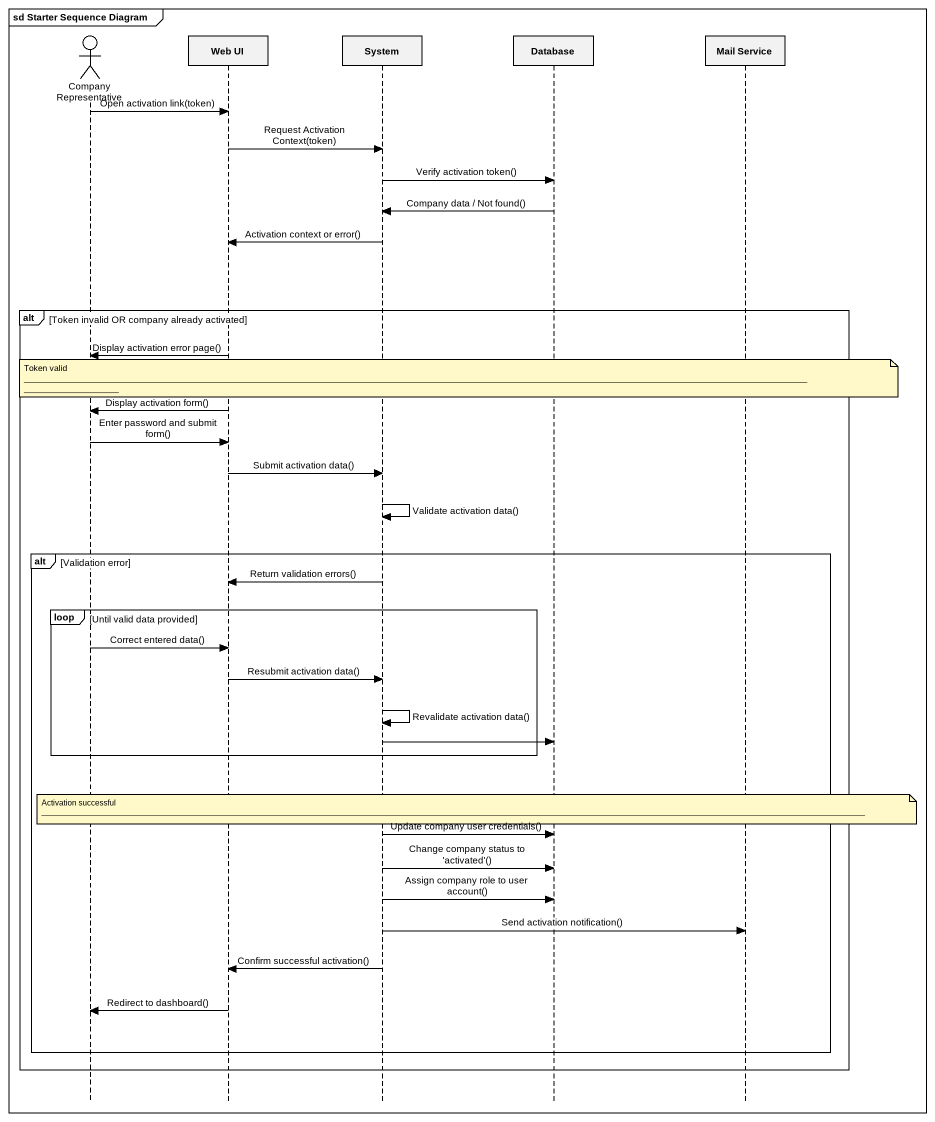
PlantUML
@startuml
mainframe sd Starter Sequence Diagram
hide footbox
actor CompanyRepresentative
participant "Web UI" as Web_UI
participant System
participant "Database" as Database_
participant "Mail Service" as Mail_Service

CompanyRepresentative -> Web_UI : Open activation link(token)
Web_UI -> System : Request Activation Context(token)
System -> Database_ : Verify activation token()
Database_ -> System : Company data / Not found()
System -> Web_UI : Activation context or error()
alt Token invalid OR company already activated
  Web_UI -> CompanyRepresentative : Display activation error page()
  note over System : Token valid ~__~__~__~__~__~__~__~__~__~__~__~__~__~__~__~__~__~__~__~__~__~__~__~__~__~__~__~__~__~__~__~__~__~__~__~__~__~__~__~__~__~__~__~__~__~__~__~__~__~__~__~__~__~__~__~__~__~__~__~__~__~__~__~__~__~__~__~__~__~__~__~__~__~__~__~__~__~__~__~__~__~__~__~__~__~__~__~__~__~__~__~__~__~__~__~__~___
  Web_UI -> CompanyRepresentative : Display activation form()
  CompanyRepresentative -> Web_UI : Enter password and submit form()
  Web_UI -> System : Submit activation data()
  System -> System : Validate activation data()
  alt Validation error
    System -> Web_UI : Return validation errors()
    loop Until valid data provided
      CompanyRepresentative -> Web_UI : Correct entered data()
      Web_UI -> System : Resubmit activation data()
      System -> System : Revalidate activation data()
      System -> Database_
    end
    note over Database_
      Activation successful
      ~__~__~__~__~__~__~__~__~__~__~__~__~__~__~__~__~__~__~__~__~__~__~__~__~__~__~__~__~__~__~__~__~__~__~__~__~__~__~__~__~__~__~__~__~__~__~__~__~__~__~__~__~__~__~__~__~__~__~__~__~__~__~__~__~__~__~__~__~__~__~__~__~__~__~__~__~__~__~__~__~__~__~__~__~__~__~__~__~__~__~___
    end note
    System -> Database_ : Update company user credentials()
    System -> Database_ : Change company status to 'activated'()
    System -> Database_ : Assign company role to user account()
    System -> Mail_Service : Send activation notification()
    System -> Web_UI : Confirm successful activation()
    Web_UI -> CompanyRepresentative : Redirect to dashboard()
  end
end
@enduml
